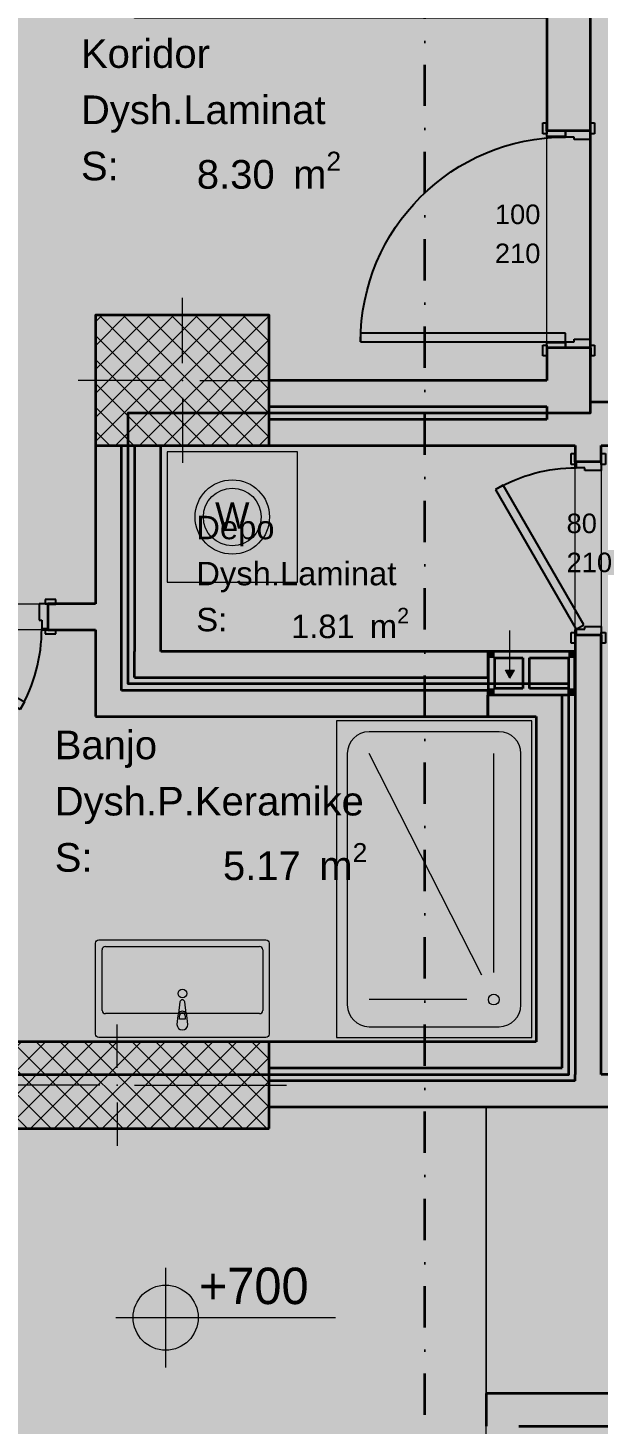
# Model space of a CAD drawing. Header units: millimetres. Extents: x 172821 to 253959, y -36092 to 17885.
# Drawn here: x 206769 to 209396, y -22148 to -15711 of the extents above; entities that cross this region are included whole.
import ezdxf
from ezdxf.enums import TextEntityAlignment as Align

# ---------------------------------------------------------------- set-up
doc = ezdxf.new("R2010")
doc.units = ezdxf.units.MM
doc.header["$MEASUREMENT"] = 0
doc.linetypes.add('Dot & Dashed', pattern=[402.166657, 190.5, -105.833333, 0, -105.833324])
doc.linetypes.add('Long Dashed', pattern=[2700, 1500, -1200])
for name, color, linetype, lineweight, true_color in [('A - Dimensionimi_Pen_No__156', 7, 'Continuous', 20, 0x54689e), ('A - Fill zone_Pen_No__102', 7, 'Continuous', 13, 0xcccccc), ('A - Fill zone_Pen_No__255', 7, 'Continuous', 13, 0xe8e8e8), ('A - kanalet e ventilimit_Pen_No__176', 7, 'Continuous', 15, 0x93a0c6), ('A - kanalet e ventilimit_Pen_No__82', 7, 'Continuous', 20, 0xaaaaaa), ('A - Muret_Pen_No__82', 7, 'Continuous', 20, 0xaaaaaa), ('ARCHICAD Door Markers_Pen_No__112', 7, 'Continuous', 13, 0xd5aaaa), ('Marker - Section_Pen_No__8', 7, 'Continuous', 35, 0xa80f02), ('Model Unit - Zone_Pen_No__102', 7, 'Continuous', 13, 0xcccccc)]:
    doc.layers.add(name, color=color, linetype=linetype, lineweight=lineweight, true_color=true_color)
for name, color, linetype, lineweight in [('A - Fill zone_Pen_No__19', 255, 'Continuous', 0), ('A - Fill zone_Pen_No__2', 8, 'Continuous', 15), ('A - Fill zone_Pen_No__22', 8, 'Continuous', 35), ('A - kanalet e ventilimit_Pen_No__22', 8, 'Continuous', 35), ('A - Muret_Pen_No__22', 8, 'Continuous', 35), ('A - Sanitaria_Pen_No__18', 9, 'Continuous', 15), ('A - Shtyllat_Pen_No__101', 252, 'Continuous', 13), ('A - Shtyllat_Pen_No__22', 8, 'Continuous', 35), ('ARCHICAD Doors_Pen_No__42', 8, 'Continuous', 25), ('ARCHICAD Zone Stamps_Pen_No__101', 252, 'Continuous', 13)]:
    doc.layers.add(name, color=color, linetype=linetype, lineweight=lineweight)
for name, color, linetype in [('A - kanalet e ventilimit', 7, 'Continuous'), ('A - Muret', 7, 'Continuous'), ('A - Shtyllat', 7, 'Continuous'), ('Marker - Section', 7, 'Continuous'), ('Model Unit - Zone', 7, 'Continuous')]:
    doc.layers.add(name, color=color, linetype=linetype)
doc.styles.add('GENERATED_STYLE_1', font='GOTHIC.TTF')
doc.styles.add('GENERATED_STYLE_2', font='arial.ttf')
pattern_1 = [(45, (0, 0), (-55.154327, 55.154327), []), (135, (0, 0), (55.154327, 55.154327), [])]

# ---------------------------------------------------------------- blocks, each defined once
blk = doc.blocks.new('Depo_Dysh.Laminat _4', base_point=(208016.6, -18233.1))
at = {"layer": 'ARCHICAD Zone Stamps_Pen_No__101', "color": 252, "lineweight": 13, "insert": (207981.7, -18385.1), "char_height": 108, "attachment_point": 1, "style": 'GENERATED_STYLE_2'}
blk.add_mtext('\\A1;{\\pql;\\pt0,6060;\\fArial|b0|i0|c0|p34;1.81\\fArial|b0|i0|c0|p34;\\A1{\\H.66x;\\S^  ;}\\fArial|b0|i0|c0|p34; m\\fArial|b0|i0|c0|p34;\\A1{\\H.66x;\\S2^  ;}}', dxfattribs=at)
at = {"layer": 'ARCHICAD Zone Stamps_Pen_No__101', "color": 252, "lineweight": 13, "style": 'GENERATED_STYLE_2'}
for tag, p in [('ROOM_NAME', (207545.1, -17960.8)), ('DUMMY_849', (208488.1, -17936.1)), ('DUMMY_850', (208488.1, -18148.3)), ('ROOM_NUMBER', (207545.1, -18173)), ('measuredAreaCode', (207545.1, -18385.1))]:
    blk.add_attdef(tag, text='', height=108, dxfattribs=at).set_placement(p, align=Align.TOP_LEFT)
blk = doc.blocks.new('Banjo_Dysh.P.Keramike_9', base_point=(207589.9, -19284))
at = {"layer": 'ARCHICAD Zone Stamps_Pen_No__101', "color": 252, "lineweight": 13, "insert": (207668, -19469.7), "char_height": 132, "attachment_point": 1, "style": 'GENERATED_STYLE_2'}
blk.add_mtext('\\A1;{\\pql;\\pt0,6060;\\fArial|b0|i0|c0|p34;5.17\\fArial|b0|i0|c0|p34;\\A1{\\H.66x;\\S^  ;}\\fArial|b0|i0|c0|p34; m\\fArial|b0|i0|c0|p34;\\A1{\\H.66x;\\S2^  ;}}', dxfattribs=at)
at = {"layer": 'ARCHICAD Zone Stamps_Pen_No__101', "color": 252, "lineweight": 13, "style": 'GENERATED_STYLE_2'}
for tag, p in [('DUMMY_849', (208286.9, -18921)), ('ROOM_NAME', (206893, -18951.1)), ('DUMMY_850', (208286.9, -19180.3)), ('ROOM_NUMBER', (206893, -19210.4)), ('measuredAreaCode', (206893, -19469.7))]:
    blk.add_attdef(tag, text='', height=132, dxfattribs=at).set_placement(p, align=Align.TOP_LEFT)
blk = doc.blocks.new('Koridor_Dysh.Laminat _13', base_point=(207590.1, -16534.1))
at = {"layer": 'ARCHICAD Zone Stamps_Pen_No__101', "color": 252, "lineweight": 13, "insert": (207547.5, -16281.9), "char_height": 132, "attachment_point": 1, "style": 'GENERATED_STYLE_2'}
blk.add_mtext('\\A1;{\\pql;\\pt0,6060;\\fArial|b0|i0|c0|p34;8.30\\fArial|b0|i0|c0|p34;\\A1{\\H.66x;\\S^  ;}\\fArial|b0|i0|c0|p34; m\\fArial|b0|i0|c0|p34;\\A1{\\H.66x;\\S2^  ;}}', dxfattribs=at)
at = {"layer": 'ARCHICAD Zone Stamps_Pen_No__101', "color": 252, "lineweight": 13, "style": 'GENERATED_STYLE_2'}
for tag, p in [('ROOM_NAME', (207013.8, -15763.4)), ('DUMMY_849', (208166.4, -15733.2)), ('ROOM_NUMBER', (207013.8, -16022.6)), ('DUMMY_850', (208166.4, -15992.5)), ('measuredAreaCode', (207013.8, -16281.9))]:
    blk.add_attdef(tag, text='', height=132, dxfattribs=at).set_placement(p, align=Align.TOP_LEFT)
blk = doc.blocks.new('Wall_63', base_point=(209231.1, -20386.2))
at = {"layer": 'A - Muret_Pen_No__82', "linetype": 'Continuous', "lineweight": 0, "true_color": 0xd4d4d4}
for points in [[(202211.1, -20386.2), (202211.1, -20506.2), (206481.1, -20506.2), (206481.1, -20386.2)], [(207881.1, -20386.2), (207881.1, -20506.2), (209111.1, -20506.2), (209111.1, -20386.2)], [(209111.1, -20386.2), (209231.1, -20506.2), (209231.1, -20386.2)], [(209111.1, -20386.2), (209111.1, -20506.2), (209231.1, -20506.2)]]:
    blk.add_hatch(color=254, dxfattribs=at).paths.add_polyline_path(points)
at = {"layer": 'A - Muret_Pen_No__22', "color": 8, "linetype": 'Continuous', "lineweight": 35, "flags": 128}
for points in [[(205761.1, -20386.2), (202211.1, -20386.2)], [(206481.1, -20386.2), (205961.1, -20386.2)], [(209111.1, -20386.2), (207881.1, -20386.2)], [(209231.1, -20506.2), (209231.1, -20386.2)], [(202211.1, -20506.2), (206481.1, -20506.2)], [(207881.1, -20506.2), (209231.1, -20506.2)]]:
    blk.add_lwpolyline(points, dxfattribs=at)
blk = doc.blocks.new('Wall_64', base_point=(209811.1, -20686.2))
at = {"layer": 'A - Muret_Pen_No__82', "linetype": 'Continuous', "lineweight": 0, "true_color": 0xd4d4d4}
for points in [[(209411.1, -20536.2), (209291.1, -20536.2), (209291.1, -20686.2)], [(209411.1, -20536.2), (209291.1, -20686.2), (209411.1, -20686.2)], [(209411.1, -20686.2), (209811.1, -20686.2), (209811.1, -20536.2), (209411.1, -20536.2)]]:
    blk.add_hatch(color=254, dxfattribs=at).paths.add_polyline_path(points)
at = {"layer": 'A - Muret_Pen_No__22', "color": 8, "linetype": 'Continuous', "lineweight": 35, "flags": 128}
for points in [[(209291.1, -20566.2), (209291.1, -20536.2)], [(209811.1, -20536.2), (209411.1, -20536.2)], [(209811.1, -20536.2), (209811.1, -20686.2)], [(209291.1, -20686.2), (209811.1, -20686.2)]]:
    blk.add_lwpolyline(points, dxfattribs=at)
blk = doc.blocks.new('Door 25_3')
at = {"layer": 'ARCHICAD Doors_Pen_No__42', "color": 8, "linetype": 'Continuous', "lineweight": 25}
for p, q in [((432, 0), (432, 944)), ((432, 944), (472, 944)), ((472, 944), (472, 0)), ((-487, 104), (-537, 104)), ((-537, 104), (-537, 85)), ((-537, 85), (-487, 85)), ((-500, 85), (-537, 85)), ((-500, 85), (-537, 85)), ((-475, 85), (-500, 85)), ((-500, 85), (-500, 0)), ((-500, 0), (-500, 85)), ((-500, 0), (-500, 85)), ((-487, 85), (-487, 104)), ((-475, 0), (-475, 85)), ((500, 85), (475, 85)), ((475, 85), (475, 0)), ((537, 104), (487, 104)), ((487, 104), (487, 85)), ((487, 85), (537, 85)), ((500, 0), (500, 85)), ((500, 0), (500, 85)), ((500, 0), (500, 85)), ((500, 85), (537, 85)), ((500, 85), (537, 85)), ((537, 85), (537, 104)), ((-500, 0), (-475, 0)), ((-472, 0), (-500, 0)), ((-500, 0), (-500, -115)), ((-500, -115), (-500, 0)), ((-500, -115), (-500, 0)), ((-472, -40), (-472, 0)), ((472, 0), (432, 0)), ((500, 0), (472, 0)), ((472, 0), (472, -40)), ((475, 0), (500, 0)), ((500, -115), (500, 0)), ((500, -115), (500, 0)), ((500, -115), (500, 0)), ((-460, -40), (-472, -40)), ((-460, -115), (-460, -40)), ((472, -40), (460, -40)), ((460, -40), (460, -115)), ((-487, -115), (-537, -115)), ((-537, -115), (-537, -134)), ((-500, -115), (-537, -115)), ((-500, -115), (-537, -115)), ((-500, -115), (-460, -115)), ((-487, -134), (-487, -115)), ((460, -115), (500, -115)), ((537, -115), (487, -115)), ((487, -115), (487, -134)), ((500, -115), (537, -115)), ((500, -115), (537, -115)), ((537, -134), (537, -115)), ((-537, -134), (-487, -134)), ((487, -134), (537, -134))]:
    blk.add_line(p, q, dxfattribs=at)
blk.add_arc((472, 0), 944, 90, 180, dxfattribs=at)
blk = doc.blocks.new('D Marker 22')
at = {"layer": 'ARCHICAD Door Markers_Pen_No__112', "color": 9, "lineweight": 13, "true_color": 0xd5aaaa, "style": 'GENERATED_STYLE_2'}
for tag, p in [('AC_MarkerText_3', (-165.9, -155.7)), ('AC_MarkerText_2', (14.1, -224))]:
    blk.add_attdef(tag, text='', height=90, rotation=270, dxfattribs=at).set_placement(p, align=Align.BOTTOM_LEFT)
blk = doc.blocks.new('Wall_65', base_point=(209361.1, -17636.2))
at = {"layer": 'A - Muret_Pen_No__82', "linetype": 'Continuous', "lineweight": 0, "true_color": 0xd4d4d4}
for points in [[(209161.1, -17436.2), (209161.1, -17636.2), (209361.1, -17436.2)], [(209361.1, -17436.2), (209161.1, -17636.2), (209361.1, -17636.2)], [(209361.1, -17436.2), (209361.1, -17636.2), (209911.1, -17636.2), (209911.1, -17436.2)], [(211241.1, -17436.2), (210911.1, -17436.2), (210911.1, -17636.2), (211241.1, -17636.2)], [(211241.1, -17636.2), (211361.1, -17636.2), (211361.1, -17436.2)], [(211241.1, -17436.2), (211241.1, -17636.2), (211361.1, -17436.2)]]:
    blk.add_hatch(color=254, dxfattribs=at).paths.add_polyline_path(points)
at = {"layer": 'A - Muret_Pen_No__22', "color": 8, "linetype": 'Continuous', "lineweight": 35}
for p, q in [((209911.1, -17436.2), (209874.1, -17436.2)), ((209911.1, -17436.2), (209911.1, -17551.2)), ((210911.1, -17436.2), (210948.1, -17436.2)), ((210911.1, -17436.2), (210911.1, -17551.2)), ((209911.1, -17551.2), (209911.1, -17636.2)), ((210911.1, -17551.2), (210911.1, -17636.2)), ((209911.1, -17636.2), (209874.1, -17636.2)), ((210911.1, -17636.2), (210948.1, -17636.2))]:
    blk.add_line(p, q, dxfattribs=at)
at = {"layer": 'A - Muret_Pen_No__22', "color": 8, "linetype": 'Continuous', "lineweight": 35, "flags": 128}
for points in [[(209911.1, -17436.2), (209361.1, -17436.2)], [(211161.1, -17436.2), (210911.1, -17436.2)], [(211361.1, -17436.2), (211361.1, -17636.2)], [(209161.1, -17636.2), (209291.1, -17636.2)], [(209411.1, -17636.2), (209911.1, -17636.2)], [(210911.1, -17636.2), (211061.1, -17636.2)], [(211181.1, -17636.2), (211241.1, -17636.2)]]:
    blk.add_lwpolyline(points, dxfattribs=at)
at = {"layer": 'ARCHICAD Door Markers_Pen_No__112', "color": 9, "lineweight": 13, "true_color": 0xd5aaaa}
ref = blk.add_blockref('D Marker 22', (210411.1, -17436.2), dxfattribs=at)
ref.add_attrib('AC_MarkerText_2', '100', dxfattribs={"color": 9, "lineweight": 13, "true_color": 0xd5aaaa, "height": 90, "rotation": 90, "style": 'GENERATED_STYLE_2'}).set_placement((210396.9, -17679.9), align=Align.BOTTOM_LEFT)
ref.add_attrib('AC_MarkerText_3', '210', dxfattribs={"color": 9, "lineweight": 13, "true_color": 0xd5aaaa, "height": 90, "rotation": 90, "style": 'GENERATED_STYLE_2'}).set_placement((210576.9, -17679.9), align=Align.BOTTOM_LEFT)
at = {"layer": 'ARCHICAD Doors_Pen_No__42', "color": 8, "linetype": 'Continuous', "lineweight": 25, "xscale": -1, "zscale": 1000, "rotation": 180}
blk.add_blockref('Door 25_3', (210411.1, -17551.2), dxfattribs=at)
blk = doc.blocks.new('Door 25')
at = {"layer": 'ARCHICAD Doors_Pen_No__42', "color": 8, "linetype": 'Continuous', "lineweight": 25}
for p, q in [((382, 0), (382, 844)), ((382, 844), (422, 844)), ((422, 844), (422, 0)), ((-437, 54), (-487, 54)), ((-487, 54), (-487, 35)), ((-487, 35), (-437, 35)), ((-450, 35), (-487, 35)), ((-450, 35), (-487, 35)), ((-425, 35), (-450, 35)), ((-450, 35), (-450, 0)), ((-450, 0), (-450, 35)), ((-450, 0), (-450, 35)), ((-450, 0), (-425, 0)), ((-422, 0), (-450, 0)), ((-450, 0), (-450, -115)), ((-450, -115), (-450, 0)), ((-450, -115), (-450, 0)), ((-437, 35), (-437, 54)), ((-425, 0), (-425, 35)), ((-422, -40), (-422, 0)), ((422, 0), (382, 0)), ((450, 0), (422, 0)), ((422, 0), (422, -40)), ((450, 35), (425, 35)), ((425, 35), (425, 0)), ((425, 0), (450, 0)), ((487, 54), (437, 54)), ((437, 54), (437, 35)), ((437, 35), (487, 35)), ((450, 0), (450, 35)), ((450, 0), (450, 35)), ((450, 0), (450, 35)), ((450, 35), (487, 35)), ((450, 35), (487, 35)), ((450, -115), (450, 0)), ((450, -115), (450, 0)), ((450, -115), (450, 0)), ((487, 35), (487, 54)), ((-410, -40), (-422, -40)), ((-410, -115), (-410, -40)), ((422, -40), (410, -40)), ((410, -40), (410, -115)), ((-437, -115), (-487, -115)), ((-487, -115), (-487, -134)), ((-450, -115), (-487, -115)), ((-450, -115), (-487, -115)), ((-450, -115), (-410, -115)), ((-437, -134), (-437, -115)), ((410, -115), (450, -115)), ((487, -115), (437, -115)), ((437, -115), (437, -134)), ((450, -115), (487, -115)), ((450, -115), (487, -115)), ((487, -134), (487, -115)), ((-487, -134), (-437, -134)), ((437, -134), (487, -134))]:
    blk.add_line(p, q, dxfattribs=at)
blk.add_arc((422, 0), 844, 90, 180, dxfattribs=at)
blk = doc.blocks.new('Wall_130', base_point=(213031.1, -22158.2))
at = {"layer": 'A - Muret_Pen_No__82', "linetype": 'Continuous', "lineweight": 0, "true_color": 0xd4d4d4}
for points in [[(209031.1, -22158.2), (208881.1, -22008.2), (208881.1, -22158.2)], [(209031.1, -22008.2), (208881.1, -22008.2), (209031.1, -22158.2)], [(209031.1, -22158.2), (211281.1, -22158.2), (211281.1, -22008.2), (209031.1, -22008.2)], [(212181.1, -22008.2), (212181.1, -22158.2), (212881.1, -22158.2), (212881.1, -22008.2)]]:
    blk.add_hatch(color=254, dxfattribs=at).paths.add_polyline_path(points)
at = {"layer": 'A - Muret_Pen_No__22', "color": 8, "linetype": 'Continuous', "lineweight": 35}
for p, q in [((211281.1, -22008.2), (211244.1, -22008.2)), ((211281.1, -22008.2), (211281.1, -22123.2)), ((212181.1, -22008.2), (212218.1, -22008.2)), ((212181.1, -22008.2), (212181.1, -22123.2)), ((211281.1, -22123.2), (211281.1, -22158.2)), ((212181.1, -22123.2), (212181.1, -22158.2)), ((211281.1, -22158.2), (211244.1, -22158.2)), ((212181.1, -22158.2), (212218.1, -22158.2))]:
    blk.add_line(p, q, dxfattribs=at)
at = {"layer": 'A - Muret_Pen_No__22', "color": 8, "linetype": 'Continuous', "lineweight": 35, "flags": 128}
for points in [[(208881.1, -22008.2), (208881.1, -22158.2)], [(211281.1, -22008.2), (208881.1, -22008.2)], [(212881.1, -22008.2), (212181.1, -22008.2)], [(209031.1, -22158.2), (211281.1, -22158.2)], [(212181.1, -22158.2), (212881.1, -22158.2)]]:
    blk.add_lwpolyline(points, dxfattribs=at)
at = {"layer": 'ARCHICAD Door Markers_Pen_No__112', "color": 9, "lineweight": 13, "true_color": 0xd5aaaa}
ref = blk.add_blockref('D Marker 22', (211731.1, -22158.2), dxfattribs=dict(at, rotation=180))
ref.add_attrib('AC_MarkerText_2', '90', dxfattribs={"color": 9, "lineweight": 13, "true_color": 0xd5aaaa, "height": 90, "rotation": 90, "style": 'GENERATED_STYLE_2'}).set_placement((211716.9, -22368.9), align=Align.BOTTOM_LEFT)
ref.add_attrib('AC_MarkerText_3', '210', dxfattribs={"color": 9, "lineweight": 13, "true_color": 0xd5aaaa, "height": 90, "rotation": 90, "style": 'GENERATED_STYLE_2'}).set_placement((211896.9, -22368.9), align=Align.BOTTOM_LEFT)
at = {"layer": 'ARCHICAD Doors_Pen_No__42', "color": 8, "linetype": 'Continuous', "lineweight": 25, "xscale": -1, "zscale": 1000, "rotation": 180}
blk.add_blockref('Door 25', (211731.1, -22123.2), dxfattribs=at)
blk = doc.blocks.new('Wall_132', base_point=(207081.1, -18766.2))
at = {"layer": 'A - Muret_Pen_No__82', "linetype": 'Continuous', "lineweight": 0, "true_color": 0xd4d4d4}
for points in [[(207081.1, -18766.2), (207201.1, -18766.2), (207201.1, -17636.2), (207081.1, -17636.2)], [(207201.1, -18766.2), (207081.1, -18886.2), (207201.1, -18886.2)], [(207081.1, -18766.2), (207081.1, -18886.2), (207201.1, -18766.2)]]:
    blk.add_hatch(color=254, dxfattribs=at).paths.add_polyline_path(points)
at = {"layer": 'A - Muret_Pen_No__22', "color": 8, "linetype": 'Continuous', "lineweight": 35, "flags": 128}
for points in [[(207081.1, -17636.2), (207081.1, -18366.2)], [(207201.1, -18766.2), (207201.1, -17636.2)], [(207081.1, -18486.2), (207081.1, -18886.2)], [(207081.1, -18886.2), (207201.1, -18886.2)]]:
    blk.add_lwpolyline(points, dxfattribs=at)
blk = doc.blocks.new('Wall_133', base_point=(207261.1, -18586.2))
at = {"layer": 'A - Muret_Pen_No__82', "linetype": 'Continuous', "lineweight": 0, "true_color": 0xd4d4d4}
for points in [[(207261.1, -18586.2), (207261.1, -18706.2), (207381.1, -18586.2)], [(207381.1, -18586.2), (207261.1, -18706.2), (207381.1, -18706.2)], [(207381.1, -18706.2), (208889.1, -18706.2), (208889.1, -18586.2), (207381.1, -18586.2)]]:
    blk.add_hatch(color=254, dxfattribs=at).paths.add_polyline_path(points)
at = {"layer": 'A - Muret_Pen_No__22', "color": 8, "linetype": 'Continuous', "lineweight": 35, "flags": 128}
for points in [[(207261.1, -18706.2), (207261.1, -18586.2)], [(208889.1, -18586.2), (207381.1, -18586.2)], [(208889.1, -18586.2), (208889.1, -18706.2)], [(207261.1, -18706.2), (208889.1, -18706.2)]]:
    blk.add_lwpolyline(points, dxfattribs=at)
blk = doc.blocks.new('Wall_134', base_point=(207261.1, -17636.2))
at = {"layer": 'A - Muret_Pen_No__82', "linetype": 'Continuous', "lineweight": 0, "true_color": 0xd4d4d4}
blk.add_hatch(color=254, dxfattribs=at).paths.add_polyline_path([(207881.1, -17636.2), (209161.1, -17636.2), (209161.1, -17516.2), (207881.1, -17516.2)])
at = {"layer": 'A - Muret_Pen_No__22', "color": 8, "linetype": 'Continuous', "lineweight": 35, "flags": 128}
for points in [[(209161.1, -17516.2), (207881.1, -17516.2)], [(207881.1, -17636.2), (209161.1, -17636.2)]]:
    blk.add_lwpolyline(points, dxfattribs=at)
blk = doc.blocks.new('Door 25_5')
at = {"layer": 'ARCHICAD Doors_Pen_No__42', "color": 8, "linetype": 'Continuous', "lineweight": 25}
for p, q in [((-292.3, 337.4), (-272.3, 372)), ((352, -34.6), (-292.3, 337.4)), ((-272.3, 372), (372, 0)), ((-387, 24), (-437, 24)), ((-437, 24), (-437, 5)), ((-437, 5), (-387, 5)), ((-400, 5), (-437, 5)), ((-400, 5), (-437, 5)), ((-375, 5), (-400, 5)), ((-400, 5), (-400, 0)), ((-400, 0), (-400, 5)), ((-400, 0), (-400, 5)), ((-400, 0), (-375, 0)), ((-372, 0), (-400, 0)), ((-400, 0), (-400, -115)), ((-400, -115), (-400, 0)), ((-400, -115), (-400, 0)), ((-387, 5), (-387, 24)), ((-375, 0), (-375, 5)), ((-372, -40), (-372, 0)), ((372, 0), (352, -34.6)), ((400, 0), (372, 0)), ((372, 0), (372, -40)), ((400, 5), (375, 5)), ((375, 5), (375, 0)), ((375, 0), (400, 0)), ((437, 24), (387, 24)), ((387, 24), (387, 5)), ((387, 5), (437, 5)), ((400, 0), (400, 5)), ((400, 0), (400, 5)), ((400, 0), (400, 5)), ((400, 5), (437, 5)), ((400, 5), (437, 5)), ((400, -115), (400, 0)), ((400, -115), (400, 0)), ((400, -115), (400, 0)), ((437, 5), (437, 24)), ((-360, -40), (-372, -40)), ((-360, -115), (-360, -40)), ((372, -40), (360, -40)), ((360, -40), (360, -115)), ((-387, -115), (-437, -115)), ((-437, -115), (-437, -134)), ((-400, -115), (-437, -115)), ((-400, -115), (-437, -115)), ((-400, -115), (-360, -115)), ((-387, -134), (-387, -115)), ((360, -115), (400, -115)), ((437, -115), (387, -115)), ((387, -115), (387, -134)), ((400, -115), (437, -115)), ((400, -115), (437, -115)), ((437, -134), (437, -115)), ((-437, -134), (-387, -134)), ((387, -134), (437, -134))]:
    blk.add_line(p, q, dxfattribs=at)
blk.add_arc((372, 0), 744, 150, 180, dxfattribs=at)
blk = doc.blocks.new('Wall_160', base_point=(209411.1, -20686.2))
at = {"layer": 'A - Muret_Pen_No__82', "linetype": 'Continuous', "lineweight": 0, "true_color": 0xd4d4d4}
for points in [[(209411.1, -17636.2), (209291.1, -17636.2), (209291.1, -17711.2), (209411.1, -17711.2)], [(209291.1, -20536.2), (209411.1, -20536.2), (209411.1, -18511.2), (209291.1, -18511.2)]]:
    blk.add_hatch(color=254, dxfattribs=at).paths.add_polyline_path(points)
at = {"layer": 'A - Muret_Pen_No__22', "color": 8, "linetype": 'Continuous', "lineweight": 35}
for p, q in [((209291.1, -17711.2), (209291.1, -17674.2)), ((209411.1, -17711.2), (209411.1, -17674.2)), ((209296.1, -17711.2), (209291.1, -17711.2)), ((209411.1, -17711.2), (209296.1, -17711.2)), ((209291.1, -18511.2), (209291.1, -18548.2)), ((209296.1, -18511.2), (209291.1, -18511.2)), ((209411.1, -18511.2), (209296.1, -18511.2)), ((209411.1, -18511.2), (209411.1, -18548.2))]:
    blk.add_line(p, q, dxfattribs=at)
at = {"layer": 'A - Muret_Pen_No__22', "color": 8, "linetype": 'Continuous', "lineweight": 35, "flags": 128}
for points in [[(209291.1, -17636.2), (209291.1, -17711.2)], [(209411.1, -17711.2), (209411.1, -17636.2)], [(209291.1, -18511.2), (209291.1, -20536.2)], [(209411.1, -20536.2), (209411.1, -18511.2)]]:
    blk.add_lwpolyline(points, dxfattribs=at)
at = {"layer": 'ARCHICAD Door Markers_Pen_No__112', "color": 9, "lineweight": 13, "true_color": 0xd5aaaa}
ref = blk.add_blockref('D Marker 22', (209291.1, -18111.2), dxfattribs=dict(at, rotation=90))
ref.add_attrib('AC_MarkerText_2', '80', dxfattribs={"color": 9, "lineweight": 13, "true_color": 0xd5aaaa, "height": 90, "rotation": 360, "style": 'GENERATED_STYLE_2'}).set_placement((209251.4, -18067.6), align=Align.BOTTOM_LEFT)
ref.add_attrib('AC_MarkerText_3', '210', dxfattribs={"color": 9, "lineweight": 13, "true_color": 0xd5aaaa, "height": 90, "rotation": 360, "style": 'GENERATED_STYLE_2'}).set_placement((209251.4, -18247.6), align=Align.BOTTOM_LEFT)
at = {"layer": 'ARCHICAD Doors_Pen_No__42', "color": 8, "linetype": 'Continuous', "lineweight": 25, "xscale": -1, "zscale": 1000, "rotation": 90}
blk.add_blockref('Door 25_5', (209296.1, -18111.2), dxfattribs=at)
blk = doc.blocks.new('Wall_161', base_point=(209231.1, -20386.2))
at = {"layer": 'A - Muret_Pen_No__82', "linetype": 'Continuous', "lineweight": 0, "true_color": 0xd4d4d4}
for points in [[(209111.1, -18787.2), (209111.1, -18886.2), (209231.1, -18787.2)], [(209111.1, -18886.2), (209231.1, -18886.2), (209231.1, -18787.2)], [(209111.1, -18886.2), (209111.1, -20386.2), (209231.1, -20386.2), (209231.1, -18886.2)]]:
    blk.add_hatch(color=254, dxfattribs=at).paths.add_polyline_path(points)
at = {"layer": 'A - Muret_Pen_No__22', "color": 8, "linetype": 'Continuous', "lineweight": 35, "flags": 128}
for points in [[(209231.1, -18787.2), (209111.1, -18787.2)], [(209231.1, -20386.2), (209231.1, -18787.2)], [(209111.1, -18886.2), (209111.1, -20386.2)]]:
    blk.add_lwpolyline(points, dxfattribs=at)
blk = doc.blocks.new('Wall_256', base_point=(205961.1, -18366.2))
at = {"layer": 'A - Muret_Pen_No__82', "linetype": 'Continuous', "lineweight": 0, "true_color": 0xd4d4d4}
for points in [[(205961.1, -18486.2), (206061.1, -18486.2), (206061.1, -18366.2), (205961.1, -18366.2)], [(207081.1, -18366.2), (206861.1, -18366.2), (206861.1, -18486.2), (207081.1, -18486.2)]]:
    blk.add_hatch(color=254, dxfattribs=at).paths.add_polyline_path(points)
at = {"layer": 'A - Muret_Pen_No__22', "color": 8, "linetype": 'Continuous', "lineweight": 35}
for p, q in [((206061.1, -18366.2), (206024.1, -18366.2)), ((206061.1, -18366.2), (206061.1, -18481.2)), ((206861.1, -18366.2), (206898.1, -18366.2)), ((206861.1, -18366.2), (206861.1, -18481.2)), ((206061.1, -18486.2), (206024.1, -18486.2)), ((206061.1, -18481.2), (206061.1, -18486.2)), ((206861.1, -18481.2), (206861.1, -18486.2)), ((206861.1, -18486.2), (206898.1, -18486.2))]:
    blk.add_line(p, q, dxfattribs=at)
at = {"layer": 'A - Muret_Pen_No__22', "color": 8, "linetype": 'Continuous', "lineweight": 35, "flags": 128}
for points in [[(206061.1, -18366.2), (205961.1, -18366.2)], [(207081.1, -18366.2), (206861.1, -18366.2)], [(205961.1, -18486.2), (206061.1, -18486.2)], [(206861.1, -18486.2), (207081.1, -18486.2)]]:
    blk.add_lwpolyline(points, dxfattribs=at)
at = {"layer": 'ARCHICAD Door Markers_Pen_No__112', "color": 9, "lineweight": 13, "true_color": 0xd5aaaa}
ref = blk.add_blockref('D Marker 22', (206461.1, -18366.2), dxfattribs=at)
ref.add_attrib('AC_MarkerText_2', '80', dxfattribs={"color": 9, "lineweight": 13, "true_color": 0xd5aaaa, "height": 90, "rotation": 90, "style": 'GENERATED_STYLE_2'}).set_placement((206446.9, -18496.5), align=Align.BOTTOM_LEFT)
ref.add_attrib('AC_MarkerText_3', '210', dxfattribs={"color": 9, "lineweight": 13, "true_color": 0xd5aaaa, "height": 90, "rotation": 90, "style": 'GENERATED_STYLE_2'}).set_placement((206626.9, -18496.5), align=Align.BOTTOM_LEFT)
at = {"layer": 'ARCHICAD Doors_Pen_No__42', "color": 8, "linetype": 'Continuous', "lineweight": 25, "zscale": 1000, "rotation": 180}
blk.add_blockref('Door 25_5', (206461.1, -18481.2), dxfattribs=at)
blk = doc.blocks.new('Wall_257', base_point=(207261.1, -18586.2))
at = {"layer": 'A - Muret_Pen_No__82', "linetype": 'Continuous', "lineweight": 0, "true_color": 0xd4d4d4}
blk.add_hatch(color=254, dxfattribs=at).paths.add_polyline_path([(207381.1, -17636.2), (207261.1, -17636.2), (207261.1, -18586.2), (207381.1, -18586.2)])
at = {"layer": 'A - Muret_Pen_No__22', "color": 8, "linetype": 'Continuous', "lineweight": 35, "flags": 128}
for points in [[(207261.1, -17636.2), (207261.1, -18586.2)], [(207381.1, -18586.2), (207381.1, -17636.2)]]:
    blk.add_lwpolyline(points, dxfattribs=at)
blk = doc.blocks.new('Wall_258', base_point=(207261.1, -17456.2))
at = {"layer": 'A - Muret_Pen_No__82', "linetype": 'Continuous', "lineweight": 0, "true_color": 0xd4d4d4}
blk.add_hatch(color=254, dxfattribs=at).paths.add_polyline_path([(209161.1, -17336.2), (207881.1, -17336.2), (207881.1, -17456.2), (209161.1, -17456.2)])
at = {"layer": 'A - Muret_Pen_No__22', "color": 8, "linetype": 'Continuous', "lineweight": 35, "flags": 128}
for points in [[(209161.1, -17336.2), (207881.1, -17336.2)], [(207881.1, -17456.2), (209161.1, -17456.2)]]:
    blk.add_lwpolyline(points, dxfattribs=at)
blk = doc.blocks.new('Wall_260', base_point=(207081.1, -18766.2))
at = {"layer": 'A - Muret_Pen_No__82', "linetype": 'Continuous', "lineweight": 0, "true_color": 0xd4d4d4}
blk.add_hatch(color=254, dxfattribs=at).paths.add_polyline_path([(207201.1, -18886.2), (208889.1, -18886.2), (208889.1, -18766.2), (207201.1, -18766.2)])
at = {"layer": 'A - Muret_Pen_No__22', "color": 8, "linetype": 'Continuous', "lineweight": 35, "flags": 128}
for points in [[(208889.1, -18766.2), (207201.1, -18766.2)], [(208889.1, -18766.2), (208889.1, -18886.2)], [(207201.1, -18886.2), (208889.1, -18886.2)]]:
    blk.add_lwpolyline(points, dxfattribs=at)
blk = doc.blocks.new('Wall_323', base_point=(209361.1, -14407.2))
at = {"layer": 'A - Muret_Pen_No__82', "linetype": 'Continuous', "lineweight": 0, "true_color": 0xd4d4d4}
for points in [[(209361.1, -14407.2), (209161.1, -14407.2), (209161.1, -16186.2), (209361.1, -16186.2)], [(209161.1, -17436.2), (209361.1, -17436.2), (209361.1, -17186.2), (209161.1, -17186.2)]]:
    blk.add_hatch(color=254, dxfattribs=at).paths.add_polyline_path(points)
at = {"layer": 'A - Muret_Pen_No__22', "color": 8, "linetype": 'Continuous', "lineweight": 35}
for p, q in [((209161.1, -16186.2), (209161.1, -16149.2)), ((209361.1, -16186.2), (209361.1, -16149.2)), ((209246.1, -16186.2), (209161.1, -16186.2)), ((209361.1, -16186.2), (209246.1, -16186.2)), ((209161.1, -17186.2), (209161.1, -17223.2)), ((209246.1, -17186.2), (209161.1, -17186.2)), ((209361.1, -17186.2), (209246.1, -17186.2)), ((209361.1, -17186.2), (209361.1, -17223.2))]:
    blk.add_line(p, q, dxfattribs=at)
at = {"layer": 'A - Muret_Pen_No__22', "color": 8, "linetype": 'Continuous', "lineweight": 35, "flags": 128}
for points in [[(209161.1, -14407.2), (209161.1, -15516.2)], [(209161.1, -14407.2), (209361.1, -14407.2)], [(209361.1, -16186.2), (209361.1, -14407.2)], [(209161.1, -15666.2), (209161.1, -16186.2)], [(209161.1, -17186.2), (209161.1, -17336.2)], [(209361.1, -17436.2), (209361.1, -17186.2)], [(209161.1, -17456.2), (209161.1, -17516.2)]]:
    blk.add_lwpolyline(points, dxfattribs=at)
at = {"layer": 'ARCHICAD Door Markers_Pen_No__112', "color": 9, "lineweight": 13, "true_color": 0xd5aaaa}
ref = blk.add_blockref('D Marker 22', (209361.1, -16686.2), dxfattribs=dict(at, rotation=270))
ref.add_attrib('AC_MarkerText_2', '100', dxfattribs={"color": 9, "lineweight": 13, "true_color": 0xd5aaaa, "height": 90, "rotation": 360, "style": 'GENERATED_STYLE_2'}).set_placement((208921.1, -16642.6), align=Align.BOTTOM_LEFT)
ref.add_attrib('AC_MarkerText_3', '210', dxfattribs={"color": 9, "lineweight": 13, "true_color": 0xd5aaaa, "height": 90, "rotation": 360, "style": 'GENERATED_STYLE_2'}).set_placement((208921.1, -16822.6), align=Align.BOTTOM_LEFT)
at = {"layer": 'ARCHICAD Doors_Pen_No__42', "color": 8, "linetype": 'Continuous', "lineweight": 25, "xscale": -1, "zscale": 1000, "rotation": 90}
blk.add_blockref('Door 25_3', (209246.1, -16686.2), dxfattribs=at)
blk = doc.blocks.new('Wall_340', base_point=(208890.1, -18586.2))
at = {"layer": 'A - kanalet e ventilimit_Pen_No__82', "linetype": 'Continuous', "lineweight": 0, "true_color": 0xd4d4d4}
for points in [[(208920.1, -18616.2), (208890.1, -18586.2), (208890.1, -18616.2)], [(208920.1, -18586.2), (208890.1, -18586.2), (208920.1, -18616.2)], [(208920.1, -18616.2), (209260.1, -18616.2), (209260.1, -18586.2), (208920.1, -18586.2)], [(209260.1, -18616.2), (209290.1, -18616.2), (209290.1, -18586.2)], [(209260.1, -18616.2), (209290.1, -18586.2), (209260.1, -18586.2)]]:
    blk.add_hatch(color=254, dxfattribs=at).paths.add_polyline_path(points)
at = {"layer": 'A - kanalet e ventilimit_Pen_No__22', "color": 8, "linetype": 'Continuous', "lineweight": 35, "flags": 128}
for points in [[(208890.1, -18586.2), (208890.1, -18616.2)], [(209290.1, -18586.2), (208890.1, -18586.2)], [(209290.1, -18586.2), (209290.1, -18616.2)], [(208920.1, -18616.2), (209050.1, -18616.2)], [(209080.1, -18616.2), (209260.1, -18616.2)]]:
    blk.add_lwpolyline(points, dxfattribs=at)
blk = doc.blocks.new('Wall_341', base_point=(209290.1, -18586.2))
at = {"layer": 'A - kanalet e ventilimit_Pen_No__82', "linetype": 'Continuous', "lineweight": 0, "true_color": 0xd4d4d4}
for points in [[(209290.1, -18616.2), (209260.1, -18616.2), (209260.1, -18756.2), (209290.1, -18756.2)], [(209260.1, -18786.2), (209290.1, -18786.2), (209260.1, -18756.2)], [(209290.1, -18756.2), (209260.1, -18756.2), (209290.1, -18786.2)]]:
    blk.add_hatch(color=254, dxfattribs=at).paths.add_polyline_path(points)
at = {"layer": 'A - kanalet e ventilimit_Pen_No__22', "color": 8, "linetype": 'Continuous', "lineweight": 35, "flags": 128}
for points in [[(209260.1, -18616.2), (209260.1, -18756.2)], [(209290.1, -18786.2), (209290.1, -18616.2)], [(209290.1, -18786.2), (209260.1, -18786.2)]]:
    blk.add_lwpolyline(points, dxfattribs=at)
blk = doc.blocks.new('Wall_342', base_point=(208890.1, -18786.2))
at = {"layer": 'A - kanalet e ventilimit_Pen_No__82', "linetype": 'Continuous', "lineweight": 0, "true_color": 0xd4d4d4}
for points in [[(208920.1, -18756.2), (208920.1, -18616.2), (208890.1, -18616.2), (208890.1, -18756.2)], [(208890.1, -18786.2), (208920.1, -18786.2), (208920.1, -18756.2)], [(208890.1, -18756.2), (208890.1, -18786.2), (208920.1, -18756.2)]]:
    blk.add_hatch(color=254, dxfattribs=at).paths.add_polyline_path(points)
at = {"layer": 'A - kanalet e ventilimit_Pen_No__22', "color": 8, "linetype": 'Continuous', "lineweight": 35, "flags": 128}
for points in [[(208890.1, -18616.2), (208890.1, -18786.2)], [(208920.1, -18756.2), (208920.1, -18616.2)], [(208890.1, -18786.2), (208920.1, -18786.2)]]:
    blk.add_lwpolyline(points, dxfattribs=at)
blk = doc.blocks.new('Wall_343', base_point=(209050.1, -18586.2))
at = {"layer": 'A - kanalet e ventilimit_Pen_No__82', "linetype": 'Continuous', "lineweight": 0, "true_color": 0xd4d4d4}
blk.add_hatch(color=254, dxfattribs=at).paths.add_polyline_path([(209050.1, -18616.2), (209050.1, -18756.2), (209080.1, -18756.2), (209080.1, -18616.2)])
at = {"layer": 'A - kanalet e ventilimit_Pen_No__22', "color": 8, "linetype": 'Continuous', "lineweight": 35, "flags": 128}
for points in [[(209050.1, -18616.2), (209050.1, -18756.2)], [(209080.1, -18756.2), (209080.1, -18616.2)]]:
    blk.add_lwpolyline(points, dxfattribs=at)
blk = doc.blocks.new('Wall_344', base_point=(209290.1, -18786.2))
at = {"layer": 'A - kanalet e ventilimit_Pen_No__82', "linetype": 'Continuous', "lineweight": 0, "true_color": 0xd4d4d4}
blk.add_hatch(color=254, dxfattribs=at).paths.add_polyline_path([(208920.1, -18786.2), (209260.1, -18786.2), (209260.1, -18756.2), (208920.1, -18756.2)])
at = {"layer": 'A - kanalet e ventilimit_Pen_No__22', "color": 8, "linetype": 'Continuous', "lineweight": 35, "flags": 128}
for points in [[(209050.1, -18756.2), (208920.1, -18756.2)], [(208920.1, -18786.2), (209260.1, -18786.2)], [(209260.1, -18756.2), (209080.1, -18756.2)]]:
    blk.add_lwpolyline(points, dxfattribs=at)
blk = doc.blocks.new('Wall_345', base_point=(208889.1, -18886.2))
at = {"layer": 'A - Muret_Pen_No__82', "linetype": 'Continuous', "lineweight": 0, "true_color": 0xd4d4d4}
blk.add_hatch(color=254, dxfattribs=at).paths.add_polyline_path([(209111.1, -18787.2), (208889.1, -18787.2), (208889.1, -18886.2), (209111.1, -18886.2)])
at = {"layer": 'A - Muret_Pen_No__22', "color": 8, "linetype": 'Continuous', "lineweight": 35, "flags": 128}
for points in [[(209111.1, -18787.2), (208889.1, -18787.2)], [(208889.1, -18886.2), (208889.1, -18787.2)], [(208889.1, -18886.2), (209111.1, -18886.2)]]:
    blk.add_lwpolyline(points, dxfattribs=at)
blk = doc.blocks.new('Wall_371', base_point=(209411.1, -20566.2))
at = {"layer": 'A - Muret_Pen_No__82', "linetype": 'Continuous', "lineweight": 0, "true_color": 0xd4d4d4}
for points in [[(202211.1, -20566.2), (202211.1, -20686.2), (206481.1, -20686.2), (206481.1, -20566.2)], [(207881.1, -20566.2), (207881.1, -20686.2), (209291.1, -20686.2), (209291.1, -20566.2)]]:
    blk.add_hatch(color=254, dxfattribs=at).paths.add_polyline_path(points)
at = {"layer": 'A - Muret_Pen_No__22', "color": 8, "linetype": 'Continuous', "lineweight": 35, "flags": 128}
for points in [[(206481.1, -20566.2), (202211.1, -20566.2)], [(209291.1, -20566.2), (207881.1, -20566.2)], [(202211.1, -20686.2), (206281.1, -20686.2)], [(207881.1, -20686.2), (209291.1, -20686.2)]]:
    blk.add_lwpolyline(points, dxfattribs=at)
blk = doc.blocks.new('Column_19', base_point=(207481.1, -17336.2))
at = {"layer": 'A - Shtyllat_Pen_No__101', "linetype": 'Continuous', "lineweight": 13}
h = blk.add_hatch(dxfattribs=at)
h.set_pattern_fill('Concrete_Block', color=252, style=0, pattern_type=2)
h.set_pattern_definition(pattern_1)
h.paths.add_polyline_path([(207881.1, -17636.2), (207881.1, -17036.2), (207081.1, -17036.2), (207081.1, -17636.2)])
at = {"layer": 'A - Shtyllat_Pen_No__101', "color": 252, "linetype": 'Continuous', "lineweight": 13}
for p, q in [((207481.1, -17256.2), (207481.1, -16956.2)), ((207401.1, -17336.2), (207001.1, -17336.2)), ((207561.1, -17336.2), (207961.1, -17336.2)), ((207481.1, -17416.2), (207481.1, -17716.2))]:
    blk.add_line(p, q, dxfattribs=at)
blk.add_point((207481.1, -17336.2), dxfattribs=at)
at = {"layer": 'A - Shtyllat_Pen_No__22', "color": 8, "linetype": 'Continuous', "lineweight": 35, "flags": 128}
blk.add_lwpolyline([(207881.1, -17636.2), (207881.1, -17036.2), (207081.1, -17036.2), (207081.1, -17636.2)], close=True, dxfattribs=at)
blk = doc.blocks.new('Column_49', base_point=(207181.1, -20586.2))
at = {"layer": 'A - Shtyllat_Pen_No__101', "linetype": 'Continuous', "lineweight": 13}
h = blk.add_hatch(dxfattribs=at)
h.set_pattern_fill('Concrete_Block', color=252, style=0, pattern_type=2)
h.set_pattern_definition(pattern_1)
h.paths.add_polyline_path([(207881.1, -20786.2), (207881.1, -20386.2), (206481.1, -20386.2), (206481.1, -20786.2)])
at = {"layer": 'A - Shtyllat_Pen_No__101', "color": 252, "linetype": 'Continuous', "lineweight": 13}
for p, q in [((207181.1, -20506.2), (207181.1, -20306.2)), ((207101.1, -20586.2), (206401.1, -20586.2)), ((207261.1, -20586.2), (207961.1, -20586.2)), ((207181.1, -20666.2), (207181.1, -20866.2))]:
    blk.add_line(p, q, dxfattribs=at)
blk.add_point((207181.1, -20586.2), dxfattribs=at)
at = {"layer": 'A - Shtyllat_Pen_No__22', "color": 8, "linetype": 'Continuous', "lineweight": 35, "flags": 128}
blk.add_lwpolyline([(207881.1, -20786.2), (207881.1, -20386.2), (206481.1, -20386.2), (206481.1, -20786.2)], close=True, dxfattribs=at)
blk = doc.blocks.new('Shower Tray 25_8')
at = {"layer": 'A - Sanitaria_Pen_No__18', "color": 9, "linetype": 'Continuous', "lineweight": 15}
for p, q in [((1310, 850), (150, 850)), ((50, 750), (50, 150)), ((175, 300), (175, 750)), ((287, 230.5), (1310, 750)), ((1410, 150), (1410, 750)), ((300, 175), (1310, 175)), ((150, 50), (1310, 50))]:
    blk.add_line(p, q, dxfattribs=at)
at = {"layer": 'A - Sanitaria_Pen_No__18', "color": 9, "linetype": 'Continuous', "lineweight": 15, "flags": 128}
blk.add_lwpolyline([(1460, 0), (1460, 900), (0, 900), (0, 0)], close=True, dxfattribs=at)
at = {"layer": 'A - Sanitaria_Pen_No__18', "color": 9, "linetype": 'Continuous', "lineweight": 15}
blk.add_circle((175, 175), 25, dxfattribs=at)
for centre, start, end in [((150, 750), 90, 180), ((1310, 750), 0, 90), ((150, 150), 180, 270), ((1310, 150), 270, 0)]:
    blk.add_arc(centre, 100, start, end, dxfattribs=at)
blk = doc.blocks.new('Washer 25')
at = {"layer": 'A - Sanitaria_Pen_No__18', "color": 9, "linetype": 'Continuous', "lineweight": 15, "flags": 128}
blk.add_lwpolyline([(-300, 0), (-300, -600), (300, -600), (300, 0)], close=True, dxfattribs=at)
at = {"layer": 'A - Sanitaria_Pen_No__18', "color": 9, "linetype": 'Continuous', "lineweight": 15}
for radius in [171.4, 133.3]:
    blk.add_circle((0, -300), radius, dxfattribs=at)
at = {"layer": 'A - Sanitaria_Pen_No__18', "color": 9, "linetype": 'Continuous', "lineweight": 15, "style": 'GENERATED_STYLE_2'}
blk.add_attdef('stDisplayText', text='', height=120, dxfattribs=at).set_placement((0, -293.1), align=Align.MIDDLE_CENTER)
blk = doc.blocks.new('Basin 25')
at = {"layer": 'A - Sanitaria_Pen_No__18', "color": 9, "linetype": 'Continuous', "lineweight": 15}
for p, q in [((-370, -405), (-370, -125)), ((-355, -110), (355, -110)), ((-13.6, -99.8), (-13.6, -84.9)), ((-13.6, -84.9), (13.6, -84.9)), ((13.6, -84.9), (13.6, -99.8)), ((370, -125), (370, -405)), ((355, -420), (-355, -420))]:
    blk.add_line(p, q, dxfattribs=at)
at = {"layer": 'A - Sanitaria_Pen_No__18', "color": 9, "linetype": 'Continuous', "lineweight": 15, "flags": 128}
for points in [[(-385, 0), (385, 0, -0.414214), (400, -15), (400, -435, -0.414214), (385, -450), (-385, -450, -0.414214), (-400, -435), (-400, -15, -0.414214)], [(-25, -60), (-21, -102, 0.12102), (-17.7, -111.5), (-11.1, -164.4, 0.882566), (11.1, -164.4), (17.7, -111.5, 0.12102), (21, -102), (25, -60, 1)]]:
    blk.add_lwpolyline(points, format="xyb", close=True, dxfattribs=at)
at = {"layer": 'A - Sanitaria_Pen_No__18', "color": 9, "linetype": 'Continuous', "lineweight": 15}
blk.add_circle((0, -202.7), 20, dxfattribs=at)
for centre, radius, start, end in [((-355, -125), 15, 90, 180), ((0, -100.1), 21.1, 212.77103, 327.22897), ((0, -99.8), 13.6, 180, 0), ((355, -125), 15, 0, 90), ((-355, -405), 15, 180, 270), ((355, -405), 15, 270, 0)]:
    blk.add_arc(centre, radius, start, end, dxfattribs=at)
blk = doc.blocks.new('Polyline_23', base_point=(208990.5, -18709.6))
at = {"layer": 'A - kanalet e ventilimit_Pen_No__176', "linetype": 'Continuous', "lineweight": 15, "true_color": 0x93a0c6}
blk.add_hatch(color=253, dxfattribs=at).paths.add_polyline_path([(208990.5, -18709.6), (209011.4, -18673.2), (208969.4, -18673.2)])
at = {"layer": 'A - kanalet e ventilimit_Pen_No__176', "color": 253, "linetype": 'Continuous', "lineweight": 15, "true_color": 0x93a0c6}
for p, q in [((208969.4, -18673.2), (209011.4, -18673.2)), ((208990.5, -18709.6), (208969.4, -18673.2)), ((208990.5, -18709.6), (209011.4, -18673.2))]:
    blk.add_line(p, q, dxfattribs=at)
at = {"layer": 'A - kanalet e ventilimit_Pen_No__176', "color": 253, "linetype": 'Long Dashed', "lineweight": 15, "true_color": 0x93a0c6, "flags": 128}
blk.add_lwpolyline([(208990.4, -18673.2), (208990.2, -18489.4)], dxfattribs=at)
blk = doc.blocks.new('Cutting Plane_2', base_point=(208597.8, -31939.6))
at = {"layer": 'Marker - Section_Pen_No__8', "color": 14, "linetype": 'Dot & Dashed', "lineweight": 35, "true_color": 0xa80f02}
blk.add_line((208597.8, -31759.6), (208597.8, 10617.9), dxfattribs=at)

msp = doc.modelspace()

# ---------------------------------------------------------------- hatches: boundary and pattern name
at = {"layer": 'A - Fill zone_Pen_No__102', "linetype": 'Continuous', "lineweight": 0, "true_color": 0x333333}
msp.add_hatch(color=250, dxfattribs=at).paths.add_polyline_path([(201811.1, -27491.2), (201811.1, -20536.2), (209261.1, -20536.2), (209261.1, -18736.2), (207231.1, -18736.2), (207231.1, -17486.2), (209361.1, -17486.2), (209361.1, -17436.2), (211161.1, -17436.2), (211211.1, -17436.2), (211211.1, -19091.2), (216211.1, -19091.2), (216211.1, -24347.5), (213281.1, -24347.5), (213281.1, -25184.9), (208931.1, -25184.9), (208931.1, -27491.2)])
at = {"layer": 'A - Fill zone_Pen_No__19', "linetype": 'Continuous', "lineweight": 0, "true_color": 0x3f3f3f}
msp.add_hatch(color=250, dxfattribs=at).paths.add_polyline_path([(202311.1, -2816.2), (202311.1, -1016.2), (223211.1, -1016.2), (223211.1, -2816.2), (216536.1, -2816.2), (216536.1, -6741.2), (218286.1, -6741.2), (218286.1, -8866.2), (218411.1, -8866.2), (218411.1, -10116.2), (213111.1, -10116.2), (211161.1, -10116.2), (211161.1, -17436.2), (209361.1, -17436.2), (209361.1, -2816.2)])
at = {"layer": 'A - Fill zone_Pen_No__255', "linetype": 'Continuous', "lineweight": 0, "true_color": 0xf9f9f9}
msp.add_hatch(color=7, dxfattribs=at).paths.add_polyline_path([(200111.1, -14466.2), (200111.1, -17336.2), (201811.1, -17336.2), (201811.1, -20536.2), (209261.1, -20536.2), (209261.1, -18736.2), (207231.1, -18736.2), (207231.1, -17486.2), (209361.1, -17486.2), (209361.1, -10266.2), (200461.1, -10266.2), (200461.1, -14466.2)])

# ---------------------------------------------------------------- linework, layer by layer
at = {"layer": 'A - Dimensionimi_Pen_No__156', "color": 165, "linetype": 'Continuous', "lineweight": 20, "true_color": 0x54689e}
for points in [[(207404.1, -21887.8), (207404.1, -21427.8)], [(207174.1, -21657.8), (208185.9, -21657.8)]]:
    msp.add_lwpolyline(points, dxfattribs=at)
msp.add_circle((207404.1, -21657.8), 150, dxfattribs=at)
at = {"layer": 'A - Fill zone_Pen_No__2', "color": 8, "linetype": 'Continuous', "lineweight": 15, "flags": 128}
for points in [[(202311.1, -2816.2), (202311.1, -1016.2), (223211.1, -1016.2), (223211.1, -2816.2), (216536.1, -2816.2), (216536.1, -6741.2), (218286.1, -6741.2), (218286.1, -8866.2), (218411.1, -8866.2), (218411.1, -10116.2), (213111.1, -10116.2), (211161.1, -10116.2), (211161.1, -17436.2), (209361.1, -17436.2), (209361.1, -2816.2)], [(201811.1, -27491.2), (201811.1, -20536.2), (209261.1, -20536.2), (209261.1, -18736.2), (207231.1, -18736.2), (207231.1, -17486.2), (209361.1, -17486.2), (209361.1, -17436.2), (211161.1, -17436.2), (211211.1, -17436.2), (211211.1, -19091.2), (216211.1, -19091.2), (216211.1, -24347.5), (213281.1, -24347.5), (213281.1, -25184.9), (208931.1, -25184.9), (208931.1, -27491.2)]]:
    msp.add_lwpolyline(points, close=True, dxfattribs=at)
at = {"layer": 'A - Fill zone_Pen_No__22', "color": 8, "linetype": 'Continuous', "lineweight": 35, "flags": 128}
msp.add_lwpolyline([(200111.1, -14466.2), (200111.1, -17336.2), (201811.1, -17336.2), (201811.1, -20536.2), (209261.1, -20536.2), (209261.1, -18736.2), (207231.1, -18736.2), (207231.1, -17486.2), (209361.1, -17486.2), (209361.1, -10266.2), (200461.1, -10266.2), (200461.1, -14466.2)], close=True, dxfattribs=at)
at = {"layer": 'Model Unit - Zone_Pen_No__102', "color": 254, "linetype": 'Continuous', "lineweight": 13, "true_color": 0xcccccc, "flags": 128}
for points in [[(205961.1, -18366.2), (207081.1, -18366.2), (207081.1, -17036.2), (207881.1, -17036.2), (207881.1, -17336.2), (209161.1, -17336.2), (209161.1, -15666.2), (207261.1, -15666.2), (207261.1, -14096.2), (205961.1, -14096.2)], [(207381.1, -17636.2), (207381.1, -18586.2), (209291.1, -18586.2), (209291.1, -17636.2)], [(208881.1, -22008.2), (212881.1, -22008.2), (212881.1, -20786.2), (211061.1, -20786.2), (211061.1, -17636.2), (209411.1, -17636.2), (209411.1, -20536.2), (209811.1, -20536.2), (209811.1, -20686.2), (208881.1, -20686.2), (208881.1, -20786.2)], [(205961.1, -20386.2), (209111.1, -20386.2), (209111.1, -18886.2), (207081.1, -18886.2), (207081.1, -18486.2), (205961.1, -18486.2)], [(202061.1, -22008.2), (202061.1, -24581.2), (202211.1, -24581.2), (202211.1, -27241.2), (206311.1, -27241.2), (206311.1, -23352.2), (206461.1, -23352.2), (206461.1, -24784.9), (207881.1, -24784.9), (207881.1, -24934.9), (208881.1, -24934.9), (208881.1, -20686.2), (207881.1, -20686.2), (207881.1, -20786.2), (206481.1, -20786.2), (206481.1, -22008.2)]]:
    msp.add_lwpolyline(points, close=True, dxfattribs=at)

# ---------------------------------------------------------------- block references
at = {"layer": 'A - kanalet e ventilimit', "color": 253, "linetype": 'Long Dashed', "lineweight": 15, "true_color": 0x93a0c6}
msp.add_blockref('Polyline_23', (208990.5, -18709.6), dxfattribs=at)
at = {"layer": 'A - kanalet e ventilimit', "color": 8, "lineweight": 35}
for name, p in [('Wall_340', (208890.1, -18586.2)), ('Wall_342', (208890.1, -18786.2)), ('Wall_343', (209050.1, -18586.2)), ('Wall_341', (209290.1, -18586.2)), ('Wall_344', (209290.1, -18786.2))]:
    msp.add_blockref(name, p, dxfattribs=at)
at = {"layer": 'A - Muret', "color": 8, "lineweight": 35}
for name, p in [('Wall_323', (209361.1, -14407.2)), ('Wall_258', (207261.1, -17456.2)), ('Wall_65', (209361.1, -17636.2)), ('Wall_134', (207261.1, -17636.2)), ('Wall_132', (207081.1, -18766.2)), ('Wall_257', (207261.1, -18586.2)), ('Wall_160', (209411.1, -20686.2)), ('Wall_256', (205961.1, -18366.2)), ('Wall_133', (207261.1, -18586.2)), ('Wall_260', (207081.1, -18766.2)), ('Wall_345', (208889.1, -18886.2)), ('Wall_161', (209231.1, -20386.2)), ('Wall_63', (209231.1, -20386.2)), ('Wall_371', (209411.1, -20566.2)), ('Wall_64', (209811.1, -20686.2)), ('Wall_130', (213031.1, -22158.2))]:
    msp.add_blockref(name, p, dxfattribs=at)
at = {"layer": 'A - Sanitaria_Pen_No__18', "color": 9, "linetype": 'Continuous', "lineweight": 15, "zscale": 1000}
msp.add_blockref('Washer 25', (207711.1, -17666.2), dxfattribs=at).add_auto_attribs({'stDisplayText': 'W'})
for name, p, rotation in [('Shower Tray 25_8', (209091.1, -20366.2), 90), ('Basin 25', (207481.1, -20366.2), 180)]:
    msp.add_blockref(name, p, dxfattribs=dict(at, rotation=rotation))
at = {"layer": 'A - Shtyllat', "color": 8, "lineweight": 35}
for name, p in [('Column_19', (207481.1, -17336.2)), ('Column_49', (207181.1, -20586.2))]:
    msp.add_blockref(name, p, dxfattribs=at)
at = {"layer": 'Marker - Section', "color": 14, "lineweight": 35, "true_color": 0xa80f02}
msp.add_blockref('Cutting Plane_2', (208597.8, -31939.6), dxfattribs=at)
at = {"layer": 'Model Unit - Zone', "color": 252, "linetype": 'Continuous', "lineweight": 13}
for name, p, values in [('Koridor_Dysh.Laminat _13', (207590.1, -16534.1), {'ROOM_NAME': 'Koridor', 'ROOM_NUMBER': 'Dysh.Laminat ', 'measuredAreaCode': 'S: '}), ('Depo_Dysh.Laminat _4', (208016.6, -18233.1), {'ROOM_NAME': 'Depo', 'ROOM_NUMBER': 'Dysh.Laminat ', 'measuredAreaCode': 'S: '}), ('Banjo_Dysh.P.Keramike_9', (207589.9, -19284), {'ROOM_NAME': 'Banjo', 'ROOM_NUMBER': 'Dysh.P.Keramike', 'measuredAreaCode': 'S: '})]:
    msp.add_blockref(name, p, dxfattribs=at).add_auto_attribs(values)

# ---------------------------------------------------------------- texts
at = {"layer": 'A - Dimensionimi_Pen_No__156', "color": 165, "linetype": 'Continuous', "lineweight": 20, "true_color": 0x54689e, "insert": (207809.8, -21597.8), "char_height": 168, "attachment_point": 8, "style": 'GENERATED_STYLE_1'}
msp.add_mtext('\\A1;{\\pqc;\\fCentury Gothic|b0|i0|c0|p34;+\\fCentury Gothic|b0|i0|c0|p34;700}', dxfattribs=at)

doc.saveas('drawing.dxf')
